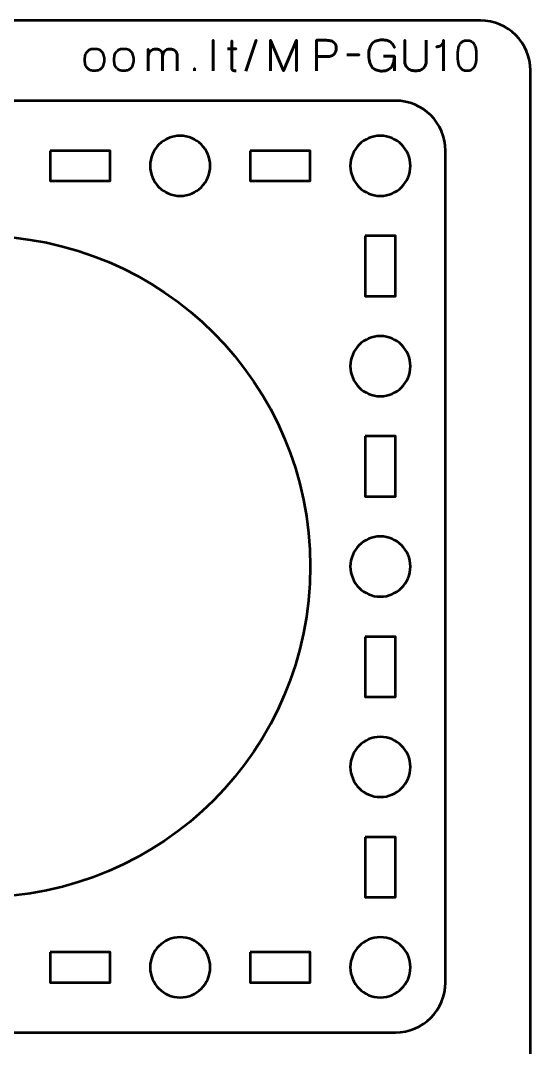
# Model space of a CAD drawing. Header units: centimetres. Extents: x -21 to 0, y -29.7 to 0.
# Drawn here: x -5.1 to 0, y -10.25 to 0 of the extents above; entities that cross this region are included whole.
import ezdxf

# ---------------------------------------------------------------- set-up
doc = ezdxf.new("R2010")
doc.units = ezdxf.units.CM
doc.header["$MEASUREMENT"] = 0
doc.layers.add('Layer 1', color=7, linetype='Continuous')

msp = doc.modelspace()

# ---------------------------------------------------------------- linework, layer by layer
at = {"layer": 'Layer 1', "color": 250, "lineweight": 53}
msp.add_ellipse((-5.5, -5.45), major_axis=(0, 3.3), ratio=1, dxfattribs=at)
at = {"layer": 'Layer 1', "color": 22, "lineweight": 53}
msp.add_open_spline([(-21.00003, -29.19996), (-21.00003, -29.19996), (-21.00003, -0.49992), (-21.00003, -0.49992), (-21.00003, -0.49992), (-21.00003, -0.22295), (-20.77694, 0.00004), (-20.49994, 0.00004), (-20.49994, 0.00004), (-20.49994, 0.00004), (-0.50008, 0.00004), (-0.50008, 0.00004), (-0.50008, 0.00004), (-0.22294, 0.00004), (0.00002, -0.22295), (0.00002, -0.49992), (0.00002, -0.49992), (0.00002, -0.49992), (0.00002, -29.19996), (0.00002, -29.19996), (0.00002, -29.19996), (0.00002, -29.47696), (-0.22294, -29.70005), (-0.50008, -29.70005), (-0.50008, -29.70005), (-0.50008, -29.70005), (-20.49994, -29.70005), (-20.49994, -29.70005), (-20.49994, -29.70005), (-20.77694, -29.70005), (-21.00003, -29.47696), (-21.00003, -29.19996)], degree=3, knots=[0, 0, 0, 0, 0.125, 0.125, 0.125, 0.125, 0.25, 0.25, 0.25, 0.25, 0.375, 0.375, 0.375, 0.375, 0.5, 0.5, 0.5, 0.5, 0.625, 0.625, 0.625, 0.625, 0.75, 0.75, 0.75, 0.75, 0.875, 0.875, 0.875, 0.875, 1, 1, 1, 1], dxfattribs=at)
at = {"layer": 'Layer 1', "color": 30, "lineweight": 53}
for points, knots in [([(-3.16934, -0.50244), (-3.16934, -0.50244), (-3.16934, -0.19722), (-3.16934, -0.19722), (-3.16934, -0.19722), (-3.16934, -0.19722), (-3.16934, -0.50244), (-3.16934, -0.50244)], [0, 0, 0, 0, 0.5, 0.5, 0.5, 0.5, 1, 1, 1, 1]), ([(-2.94074, -0.50032), (-2.94596, -0.50075), (-2.95118, -0.50089), (-2.95626, -0.50075), (-2.95626, -0.50075), (-2.96134, -0.50061), (-2.96593, -0.49983), (-2.97009, -0.49828), (-2.97009, -0.49828), (-2.97425, -0.4968), (-2.97757, -0.49411), (-2.98011, -0.4903), (-2.98011, -0.4903), (-2.98258, -0.48649), (-2.98385, -0.48106), (-2.98392, -0.47408), (-2.98392, -0.47408), (-2.98392, -0.47076), (-2.98392, -0.46512), (-2.98392, -0.45721), (-2.98392, -0.45721), (-2.98392, -0.44924), (-2.98392, -0.43965), (-2.98392, -0.42829), (-2.98392, -0.42829), (-2.98392, -0.41693), (-2.98392, -0.40451), (-2.98392, -0.39103), (-2.98392, -0.39103), (-2.98392, -0.37756), (-2.98392, -0.36366), (-2.98392, -0.34927), (-2.98392, -0.34927), (-2.98392, -0.33487), (-2.98392, -0.32069), (-2.98392, -0.30665), (-2.98392, -0.30665), (-2.98392, -0.29261), (-2.98392, -0.27942), (-2.98392, -0.267), (-2.98392, -0.267), (-2.98392, -0.25458), (-2.98392, -0.24357), (-2.98392, -0.23405), (-2.98392, -0.23405), (-2.98392, -0.22445), (-2.98392, -0.21697), (-2.98392, -0.21147), (-2.98392, -0.21147), (-2.98392, -0.20604), (-2.98392, -0.20322), (-2.98392, -0.20315), (-2.98392, -0.20315), (-2.98392, -0.20322), (-2.98392, -0.20604), (-2.98392, -0.21147), (-2.98392, -0.21147), (-2.98392, -0.21697), (-2.98392, -0.22445), (-2.98392, -0.23405), (-2.98392, -0.23405), (-2.98392, -0.24357), (-2.98392, -0.25458), (-2.98392, -0.267), (-2.98392, -0.267), (-2.98392, -0.27942), (-2.98392, -0.29261), (-2.98392, -0.30665), (-2.98392, -0.30665), (-2.98392, -0.32069), (-2.98392, -0.33487), (-2.98392, -0.34927), (-2.98392, -0.34927), (-2.98392, -0.36366), (-2.98392, -0.37756), (-2.98392, -0.39103), (-2.98392, -0.39103), (-2.98392, -0.40451), (-2.98392, -0.41693), (-2.98392, -0.42829), (-2.98392, -0.42829), (-2.98392, -0.43965), (-2.98392, -0.44924), (-2.98392, -0.45721), (-2.98392, -0.45721), (-2.98392, -0.46512), (-2.98392, -0.47076), (-2.98392, -0.47408), (-2.98392, -0.47408), (-2.98385, -0.48106), (-2.98258, -0.48649), (-2.98011, -0.4903), (-2.98011, -0.4903), (-2.97757, -0.49411), (-2.97425, -0.4968), (-2.97009, -0.49828), (-2.97009, -0.49828), (-2.96593, -0.49983), (-2.96134, -0.50061), (-2.95626, -0.50075), (-2.95626, -0.50075), (-2.95118, -0.50089), (-2.94596, -0.50075), (-2.94074, -0.50032)], [0, 0, 0, 0, 0.03846154, 0.03846154, 0.03846154, 0.03846154, 0.07692308, 0.07692308, 0.07692308, 0.07692308, 0.11538462, 0.11538462, 0.11538462, 0.11538462, 0.15384615, 0.15384615, 0.15384615, 0.15384615, 0.19230769, 0.19230769, 0.19230769, 0.19230769, 0.23076923, 0.23076923, 0.23076923, 0.23076923, 0.26923077, 0.26923077, 0.26923077, 0.26923077, 0.30769231, 0.30769231, 0.30769231, 0.30769231, 0.34615385, 0.34615385, 0.34615385, 0.34615385, 0.38461538, 0.38461538, 0.38461538, 0.38461538, 0.42307692, 0.42307692, 0.42307692, 0.42307692, 0.46153846, 0.46153846, 0.46153846, 0.46153846, 0.5, 0.5, 0.5, 0.5, 0.53846154, 0.53846154, 0.53846154, 0.53846154, 0.57692308, 0.57692308, 0.57692308, 0.57692308, 0.61538462, 0.61538462, 0.61538462, 0.61538462, 0.65384615, 0.65384615, 0.65384615, 0.65384615, 0.69230769, 0.69230769, 0.69230769, 0.69230769, 0.73076923, 0.73076923, 0.73076923, 0.73076923, 0.76923077, 0.76923077, 0.76923077, 0.76923077, 0.80769231, 0.80769231, 0.80769231, 0.80769231, 0.84615385, 0.84615385, 0.84615385, 0.84615385, 0.88461538, 0.88461538, 0.88461538, 0.88461538, 0.92307692, 0.92307692, 0.92307692, 0.92307692, 0.96153846, 0.96153846, 0.96153846, 0.96153846, 1, 1, 1, 1]), ([(-2.84464, -0.50667), (-2.84464, -0.50667), (-2.74092, -0.19426), (-2.74092, -0.19426), (-2.74092, -0.19426), (-2.74092, -0.19426), (-2.84464, -0.50667), (-2.84464, -0.50667)], [0, 0, 0, 0, 0.5, 0.5, 0.5, 0.5, 1, 1, 1, 1]), ([(-2.59911, -0.50244), (-2.59911, -0.50244), (-2.59911, -0.19722), (-2.59911, -0.19722), (-2.59911, -0.19722), (-2.59911, -0.19722), (-2.46788, -0.50244), (-2.46788, -0.50244), (-2.46788, -0.50244), (-2.46788, -0.50244), (-2.33622, -0.19722), (-2.33622, -0.19722), (-2.33622, -0.19722), (-2.33622, -0.19722), (-2.33622, -0.50244), (-2.33622, -0.50244), (-2.33622, -0.50244), (-2.33622, -0.50244), (-2.33622, -0.19722), (-2.33622, -0.19722), (-2.33622, -0.19722), (-2.33622, -0.19722), (-2.46788, -0.50244), (-2.46788, -0.50244), (-2.46788, -0.50244), (-2.46788, -0.50244), (-2.59911, -0.19722), (-2.59911, -0.19722), (-2.59911, -0.19722), (-2.59911, -0.19722), (-2.59911, -0.50244), (-2.59911, -0.50244)], [0, 0, 0, 0, 0.125, 0.125, 0.125, 0.125, 0.25, 0.25, 0.25, 0.25, 0.375, 0.375, 0.375, 0.375, 0.5, 0.5, 0.5, 0.5, 0.625, 0.625, 0.625, 0.625, 0.75, 0.75, 0.75, 0.75, 0.875, 0.875, 0.875, 0.875, 1, 1, 1, 1]), ([(-2.13641, -0.50244), (-2.13641, -0.50244), (-2.13641, -0.19722), (-2.13641, -0.19722), (-2.13641, -0.19722), (-2.13641, -0.19722), (-2.03904, -0.19722), (-2.03904, -0.19722), (-2.03904, -0.19722), (-2.01957, -0.19729), (-2.00356, -0.19948), (-1.99093, -0.20371), (-1.99093, -0.20371), (-1.97837, -0.20787), (-1.96849, -0.21366), (-1.96136, -0.221), (-1.96136, -0.221), (-1.95424, -0.22826), (-1.94916, -0.23659), (-1.94605, -0.24597), (-1.94605, -0.24597), (-1.94302, -0.25536), (-1.94126, -0.26516), (-1.94083, -0.27554), (-1.94083, -0.27554), (-1.94034, -0.28591), (-1.94154, -0.29607), (-1.94436, -0.30594), (-1.94436, -0.30594), (-1.94725, -0.31582), (-1.95212, -0.32478), (-1.95911, -0.33283), (-1.95911, -0.33283), (-1.96602, -0.34087), (-1.9754, -0.34729), (-1.98719, -0.35202), (-1.98719, -0.35202), (-1.99897, -0.35681), (-2.01357, -0.35921), (-2.031, -0.35935), (-2.031, -0.35935), (-2.031, -0.35935), (-2.13641, -0.35935), (-2.13641, -0.35935), (-2.13641, -0.35935), (-2.13641, -0.35935), (-2.031, -0.35935), (-2.031, -0.35935), (-2.031, -0.35935), (-2.01393, -0.35921), (-1.99946, -0.35681), (-1.98775, -0.35202), (-1.98775, -0.35202), (-1.97597, -0.34729), (-1.96658, -0.34087), (-1.95953, -0.33283), (-1.95953, -0.33283), (-1.95254, -0.32478), (-1.94753, -0.31582), (-1.94457, -0.30594), (-1.94457, -0.30594), (-1.94161, -0.29607), (-1.94034, -0.28591), (-1.94083, -0.27554), (-1.94083, -0.27554), (-1.94126, -0.26516), (-1.94302, -0.25536), (-1.94619, -0.24597), (-1.94619, -0.24597), (-1.9493, -0.23659), (-1.95452, -0.22826), (-1.96165, -0.221), (-1.96165, -0.221), (-1.96884, -0.21366), (-1.97872, -0.20787), (-1.99128, -0.20371), (-1.99128, -0.20371), (-2.00391, -0.19948), (-2.01978, -0.19729), (-2.03904, -0.19722), (-2.03904, -0.19722), (-2.03904, -0.19722), (-2.13641, -0.19722), (-2.13641, -0.19722), (-2.13641, -0.19722), (-2.13641, -0.19722), (-2.13641, -0.50244), (-2.13641, -0.50244)], [0, 0, 0, 0, 0.04545455, 0.04545455, 0.04545455, 0.04545455, 0.09090909, 0.09090909, 0.09090909, 0.09090909, 0.13636364, 0.13636364, 0.13636364, 0.13636364, 0.18181818, 0.18181818, 0.18181818, 0.18181818, 0.22727273, 0.22727273, 0.22727273, 0.22727273, 0.27272727, 0.27272727, 0.27272727, 0.27272727, 0.31818182, 0.31818182, 0.31818182, 0.31818182, 0.36363636, 0.36363636, 0.36363636, 0.36363636, 0.40909091, 0.40909091, 0.40909091, 0.40909091, 0.45454545, 0.45454545, 0.45454545, 0.45454545, 0.5, 0.5, 0.5, 0.5, 0.54545455, 0.54545455, 0.54545455, 0.54545455, 0.59090909, 0.59090909, 0.59090909, 0.59090909, 0.63636364, 0.63636364, 0.63636364, 0.63636364, 0.68181818, 0.68181818, 0.68181818, 0.68181818, 0.72727273, 0.72727273, 0.72727273, 0.72727273, 0.77272727, 0.77272727, 0.77272727, 0.77272727, 0.81818182, 0.81818182, 0.81818182, 0.81818182, 0.86363636, 0.86363636, 0.86363636, 0.86363636, 0.90909091, 0.90909091, 0.90909091, 0.90909091, 0.95454545, 0.95454545, 0.95454545, 0.95454545, 1, 1, 1, 1]), ([(-1.46882, -0.35427), (-1.46882, -0.35427), (-1.36003, -0.35427), (-1.36003, -0.35427), (-1.36003, -0.35427), (-1.36017, -0.38892), (-1.36511, -0.41735), (-1.37499, -0.4395), (-1.37499, -0.4395), (-1.38486, -0.46173), (-1.39883, -0.4781), (-1.41704, -0.48875), (-1.41704, -0.48875), (-1.43524, -0.49934), (-1.45683, -0.50463), (-1.48195, -0.50456), (-1.48195, -0.50456), (-1.50079, -0.50463), (-1.51828, -0.50202), (-1.53444, -0.49658), (-1.53444, -0.49658), (-1.5506, -0.49122), (-1.56478, -0.48247), (-1.57692, -0.47041), (-1.57692, -0.47041), (-1.58905, -0.45834), (-1.59858, -0.4424), (-1.60535, -0.42257), (-1.60535, -0.42257), (-1.61212, -0.40275), (-1.61558, -0.3784), (-1.61572, -0.34962), (-1.61572, -0.34962), (-1.61565, -0.32069), (-1.61262, -0.29628), (-1.60662, -0.27624), (-1.60662, -0.27624), (-1.60055, -0.25627), (-1.5918, -0.24019), (-1.58023, -0.22798), (-1.58023, -0.22798), (-1.56873, -0.21585), (-1.55469, -0.20703), (-1.53818, -0.20152), (-1.53818, -0.20152), (-1.52167, -0.19602), (-1.50297, -0.19334), (-1.48195, -0.19341), (-1.48195, -0.19341), (-1.46198, -0.19334), (-1.44406, -0.19581), (-1.42811, -0.20082), (-1.42811, -0.20082), (-1.41217, -0.20583), (-1.39848, -0.21387), (-1.38705, -0.22495), (-1.38705, -0.22495), (-1.37555, -0.23602), (-1.36659, -0.25063), (-1.36003, -0.26876), (-1.36003, -0.26876), (-1.36659, -0.25063), (-1.37555, -0.23602), (-1.38705, -0.22495), (-1.38705, -0.22495), (-1.39848, -0.21387), (-1.41217, -0.20583), (-1.42811, -0.20082), (-1.42811, -0.20082), (-1.44406, -0.19581), (-1.46198, -0.19334), (-1.48195, -0.19341), (-1.48195, -0.19341), (-1.50297, -0.19334), (-1.52167, -0.19602), (-1.53818, -0.20152), (-1.53818, -0.20152), (-1.55469, -0.20703), (-1.56873, -0.21585), (-1.58023, -0.22798), (-1.58023, -0.22798), (-1.5918, -0.24019), (-1.60055, -0.25627), (-1.60662, -0.27624), (-1.60662, -0.27624), (-1.61262, -0.29628), (-1.61565, -0.32069), (-1.61572, -0.34962), (-1.61572, -0.34962), (-1.61558, -0.3784), (-1.61212, -0.40275), (-1.60535, -0.42257), (-1.60535, -0.42257), (-1.59858, -0.4424), (-1.58905, -0.45834), (-1.57692, -0.47041), (-1.57692, -0.47041), (-1.56478, -0.48247), (-1.5506, -0.49122), (-1.53444, -0.49658), (-1.53444, -0.49658), (-1.51828, -0.50202), (-1.50079, -0.50463), (-1.48195, -0.50456), (-1.48195, -0.50456), (-1.45683, -0.50463), (-1.43524, -0.49934), (-1.41704, -0.48875), (-1.41704, -0.48875), (-1.39883, -0.4781), (-1.38486, -0.46173), (-1.37499, -0.4395), (-1.37499, -0.4395), (-1.36511, -0.41735), (-1.36017, -0.38892), (-1.36003, -0.35427), (-1.36003, -0.35427), (-1.36003, -0.35427), (-1.46882, -0.35427), (-1.46882, -0.35427)], [0, 0, 0, 0, 0.03333333, 0.03333333, 0.03333333, 0.03333333, 0.06666667, 0.06666667, 0.06666667, 0.06666667, 0.1, 0.1, 0.1, 0.1, 0.13333333, 0.13333333, 0.13333333, 0.13333333, 0.16666667, 0.16666667, 0.16666667, 0.16666667, 0.2, 0.2, 0.2, 0.2, 0.23333333, 0.23333333, 0.23333333, 0.23333333, 0.26666667, 0.26666667, 0.26666667, 0.26666667, 0.3, 0.3, 0.3, 0.3, 0.33333333, 0.33333333, 0.33333333, 0.33333333, 0.36666667, 0.36666667, 0.36666667, 0.36666667, 0.4, 0.4, 0.4, 0.4, 0.43333333, 0.43333333, 0.43333333, 0.43333333, 0.46666667, 0.46666667, 0.46666667, 0.46666667, 0.5, 0.5, 0.5, 0.5, 0.53333333, 0.53333333, 0.53333333, 0.53333333, 0.56666667, 0.56666667, 0.56666667, 0.56666667, 0.6, 0.6, 0.6, 0.6, 0.63333333, 0.63333333, 0.63333333, 0.63333333, 0.66666667, 0.66666667, 0.66666667, 0.66666667, 0.7, 0.7, 0.7, 0.7, 0.73333333, 0.73333333, 0.73333333, 0.73333333, 0.76666667, 0.76666667, 0.76666667, 0.76666667, 0.8, 0.8, 0.8, 0.8, 0.83333333, 0.83333333, 0.83333333, 0.83333333, 0.86666667, 0.86666667, 0.86666667, 0.86666667, 0.9, 0.9, 0.9, 0.9, 0.93333333, 0.93333333, 0.93333333, 0.93333333, 0.96666667, 0.96666667, 0.96666667, 0.96666667, 1, 1, 1, 1]), ([(-1.04168, -0.1968), (-1.04168, -0.19687), (-1.04168, -0.19919), (-1.04168, -0.20371), (-1.04168, -0.20371), (-1.04168, -0.20816), (-1.04168, -0.21436), (-1.04168, -0.22227), (-1.04168, -0.22227), (-1.04168, -0.23017), (-1.04168, -0.2392), (-1.04168, -0.24943), (-1.04168, -0.24943), (-1.04168, -0.25966), (-1.04168, -0.27053), (-1.04168, -0.2821), (-1.04168, -0.2821), (-1.04168, -0.29367), (-1.04168, -0.30531), (-1.04168, -0.31716), (-1.04168, -0.31716), (-1.04168, -0.32895), (-1.04168, -0.34038), (-1.04168, -0.35145), (-1.04168, -0.35145), (-1.04168, -0.36253), (-1.04168, -0.37269), (-1.04168, -0.38193), (-1.04168, -0.38193), (-1.04168, -0.39125), (-1.04168, -0.39908), (-1.04168, -0.4055), (-1.04168, -0.4055), (-1.04168, -0.41834), (-1.04366, -0.43047), (-1.04775, -0.44204), (-1.04775, -0.44204), (-1.05184, -0.45362), (-1.05812, -0.46392), (-1.06666, -0.47295), (-1.06666, -0.47295), (-1.0752, -0.48198), (-1.08613, -0.48911), (-1.09954, -0.49426), (-1.09954, -0.49426), (-1.11294, -0.49941), (-1.12889, -0.50202), (-1.14751, -0.50202), (-1.14751, -0.50202), (-1.16614, -0.50159), (-1.1823, -0.49891), (-1.19592, -0.49397), (-1.19592, -0.49397), (-1.2096, -0.48896), (-1.22089, -0.48212), (-1.22985, -0.47344), (-1.22985, -0.47344), (-1.23881, -0.46476), (-1.24544, -0.4546), (-1.24982, -0.4431), (-1.24982, -0.4431), (-1.25412, -0.43153), (-1.25631, -0.41904), (-1.25631, -0.4055), (-1.25631, -0.4055), (-1.25631, -0.4055), (-1.25631, -0.1968), (-1.25631, -0.1968), (-1.25631, -0.1968), (-1.25631, -0.1968), (-1.25631, -0.4055), (-1.25631, -0.4055), (-1.25631, -0.4055), (-1.25631, -0.41904), (-1.25412, -0.43153), (-1.24982, -0.4431), (-1.24982, -0.4431), (-1.24544, -0.4546), (-1.23881, -0.46476), (-1.22985, -0.47344), (-1.22985, -0.47344), (-1.22089, -0.48212), (-1.2096, -0.48896), (-1.19592, -0.49397), (-1.19592, -0.49397), (-1.1823, -0.49891), (-1.16614, -0.50159), (-1.14751, -0.50202), (-1.14751, -0.50202), (-1.12889, -0.50202), (-1.11294, -0.49941), (-1.09954, -0.49426), (-1.09954, -0.49426), (-1.08613, -0.48911), (-1.0752, -0.48198), (-1.06666, -0.47295), (-1.06666, -0.47295), (-1.05812, -0.46392), (-1.05184, -0.45362), (-1.04775, -0.44204), (-1.04775, -0.44204), (-1.04366, -0.43047), (-1.04168, -0.41834), (-1.04168, -0.4055), (-1.04168, -0.4055), (-1.04168, -0.39908), (-1.04168, -0.39125), (-1.04168, -0.38193), (-1.04168, -0.38193), (-1.04168, -0.37269), (-1.04168, -0.36253), (-1.04168, -0.35145), (-1.04168, -0.35145), (-1.04168, -0.34038), (-1.04168, -0.32895), (-1.04168, -0.31716), (-1.04168, -0.31716), (-1.04168, -0.30531), (-1.04168, -0.29367), (-1.04168, -0.2821), (-1.04168, -0.2821), (-1.04168, -0.27053), (-1.04168, -0.25966), (-1.04168, -0.24943), (-1.04168, -0.24943), (-1.04168, -0.2392), (-1.04168, -0.23017), (-1.04168, -0.22227), (-1.04168, -0.22227), (-1.04168, -0.21436), (-1.04168, -0.20816), (-1.04168, -0.20371), (-1.04168, -0.20371), (-1.04168, -0.19919), (-1.04168, -0.19687), (-1.04168, -0.1968)], [0, 0, 0, 0, 0.02941176, 0.02941176, 0.02941176, 0.02941176, 0.05882353, 0.05882353, 0.05882353, 0.05882353, 0.08823529, 0.08823529, 0.08823529, 0.08823529, 0.11764706, 0.11764706, 0.11764706, 0.11764706, 0.14705882, 0.14705882, 0.14705882, 0.14705882, 0.17647059, 0.17647059, 0.17647059, 0.17647059, 0.20588235, 0.20588235, 0.20588235, 0.20588235, 0.23529412, 0.23529412, 0.23529412, 0.23529412, 0.26470588, 0.26470588, 0.26470588, 0.26470588, 0.29411765, 0.29411765, 0.29411765, 0.29411765, 0.32352941, 0.32352941, 0.32352941, 0.32352941, 0.35294118, 0.35294118, 0.35294118, 0.35294118, 0.38235294, 0.38235294, 0.38235294, 0.38235294, 0.41176471, 0.41176471, 0.41176471, 0.41176471, 0.44117647, 0.44117647, 0.44117647, 0.44117647, 0.47058824, 0.47058824, 0.47058824, 0.47058824, 0.5, 0.5, 0.5, 0.5, 0.52941176, 0.52941176, 0.52941176, 0.52941176, 0.55882353, 0.55882353, 0.55882353, 0.55882353, 0.58823529, 0.58823529, 0.58823529, 0.58823529, 0.61764706, 0.61764706, 0.61764706, 0.61764706, 0.64705882, 0.64705882, 0.64705882, 0.64705882, 0.67647059, 0.67647059, 0.67647059, 0.67647059, 0.70588235, 0.70588235, 0.70588235, 0.70588235, 0.73529412, 0.73529412, 0.73529412, 0.73529412, 0.76470588, 0.76470588, 0.76470588, 0.76470588, 0.79411765, 0.79411765, 0.79411765, 0.79411765, 0.82352941, 0.82352941, 0.82352941, 0.82352941, 0.85294118, 0.85294118, 0.85294118, 0.85294118, 0.88235294, 0.88235294, 0.88235294, 0.88235294, 0.91176471, 0.91176471, 0.91176471, 0.91176471, 0.94117647, 0.94117647, 0.94117647, 0.94117647, 0.97058824, 0.97058824, 0.97058824, 0.97058824, 1, 1, 1, 1]), ([(-0.86811, -0.50244), (-0.86811, -0.50244), (-0.86811, -0.19722), (-0.86811, -0.19722), (-0.86811, -0.19722), (-0.86818, -0.20759), (-0.87002, -0.21648), (-0.87355, -0.22389), (-0.87355, -0.22389), (-0.877, -0.23137), (-0.88159, -0.23751), (-0.88723, -0.24244), (-0.88723, -0.24244), (-0.89288, -0.24738), (-0.89895, -0.25133), (-0.90544, -0.2543), (-0.90544, -0.2543), (-0.91193, -0.25719), (-0.91821, -0.25938), (-0.92428, -0.26072), (-0.92428, -0.26072), (-0.93041, -0.26213), (-0.93564, -0.26298), (-0.94008, -0.26326), (-0.94008, -0.26326), (-0.93564, -0.26298), (-0.93041, -0.26213), (-0.92428, -0.26072), (-0.92428, -0.26072), (-0.91821, -0.25938), (-0.91193, -0.25719), (-0.90544, -0.2543), (-0.90544, -0.2543), (-0.89895, -0.25133), (-0.89288, -0.24738), (-0.88723, -0.24244), (-0.88723, -0.24244), (-0.88159, -0.23751), (-0.877, -0.23137), (-0.87355, -0.22389), (-0.87355, -0.22389), (-0.87002, -0.21648), (-0.86818, -0.20759), (-0.86811, -0.19722), (-0.86811, -0.19722), (-0.86811, -0.19722), (-0.86811, -0.50244), (-0.86811, -0.50244)], [0, 0, 0, 0, 0.08333333, 0.08333333, 0.08333333, 0.08333333, 0.16666667, 0.16666667, 0.16666667, 0.16666667, 0.25, 0.25, 0.25, 0.25, 0.33333333, 0.33333333, 0.33333333, 0.33333333, 0.41666667, 0.41666667, 0.41666667, 0.41666667, 0.5, 0.5, 0.5, 0.5, 0.58333333, 0.58333333, 0.58333333, 0.58333333, 0.66666667, 0.66666667, 0.66666667, 0.66666667, 0.75, 0.75, 0.75, 0.75, 0.83333333, 0.83333333, 0.83333333, 0.83333333, 0.91666667, 0.91666667, 0.91666667, 0.91666667, 1, 1, 1, 1]), ([(-0.63359, -0.50244), (-0.61878, -0.50237), (-0.60601, -0.49976), (-0.59535, -0.49468), (-0.59535, -0.49468), (-0.58477, -0.4896), (-0.57595, -0.48233), (-0.5689, -0.47309), (-0.5689, -0.47309), (-0.56191, -0.46378), (-0.55641, -0.45277), (-0.55232, -0.44007), (-0.55232, -0.44007), (-0.54829, -0.42737), (-0.5454, -0.41347), (-0.54378, -0.39823), (-0.54378, -0.39823), (-0.54208, -0.38299), (-0.54124, -0.36697), (-0.54131, -0.35004), (-0.54131, -0.35004), (-0.54124, -0.33318), (-0.54208, -0.31716), (-0.54378, -0.30199), (-0.54378, -0.30199), (-0.5454, -0.28682), (-0.54829, -0.27285), (-0.55232, -0.26015), (-0.55232, -0.26015), (-0.55641, -0.24752), (-0.56191, -0.23652), (-0.5689, -0.22713), (-0.5689, -0.22713), (-0.57595, -0.21782), (-0.58477, -0.21055), (-0.59535, -0.20547), (-0.59535, -0.20547), (-0.60601, -0.20032), (-0.61878, -0.19771), (-0.63359, -0.19764), (-0.63359, -0.19764), (-0.64841, -0.19771), (-0.66118, -0.20032), (-0.67184, -0.20547), (-0.67184, -0.20547), (-0.68242, -0.21055), (-0.69124, -0.21782), (-0.69829, -0.22713), (-0.69829, -0.22713), (-0.70528, -0.23652), (-0.71078, -0.24752), (-0.71487, -0.26015), (-0.71487, -0.26015), (-0.7189, -0.27285), (-0.72179, -0.28682), (-0.72341, -0.30199), (-0.72341, -0.30199), (-0.7251, -0.31716), (-0.72595, -0.33318), (-0.72588, -0.35004), (-0.72588, -0.35004), (-0.72595, -0.36697), (-0.7251, -0.38299), (-0.72341, -0.39823), (-0.72341, -0.39823), (-0.72179, -0.41347), (-0.7189, -0.42737), (-0.71487, -0.44007), (-0.71487, -0.44007), (-0.71078, -0.45277), (-0.70528, -0.46378), (-0.69829, -0.47309), (-0.69829, -0.47309), (-0.69124, -0.48233), (-0.68242, -0.4896), (-0.67184, -0.49468), (-0.67184, -0.49468), (-0.66118, -0.49976), (-0.64841, -0.50237), (-0.63359, -0.50244)], [0, 0, 0, 0, 0.05, 0.05, 0.05, 0.05, 0.1, 0.1, 0.1, 0.1, 0.15, 0.15, 0.15, 0.15, 0.2, 0.2, 0.2, 0.2, 0.25, 0.25, 0.25, 0.25, 0.3, 0.3, 0.3, 0.3, 0.35, 0.35, 0.35, 0.35, 0.4, 0.4, 0.4, 0.4, 0.45, 0.45, 0.45, 0.45, 0.5, 0.5, 0.5, 0.5, 0.55, 0.55, 0.55, 0.55, 0.6, 0.6, 0.6, 0.6, 0.65, 0.65, 0.65, 0.65, 0.7, 0.7, 0.7, 0.7, 0.75, 0.75, 0.75, 0.75, 0.8, 0.8, 0.8, 0.8, 0.85, 0.85, 0.85, 0.85, 0.9, 0.9, 0.9, 0.9, 0.95, 0.95, 0.95, 0.95, 1, 1, 1, 1]), ([(-0.63359, -0.50244), (-0.61878, -0.50237), (-0.60601, -0.49976), (-0.59535, -0.49468), (-0.59535, -0.49468), (-0.58477, -0.4896), (-0.57595, -0.48233), (-0.5689, -0.47309), (-0.5689, -0.47309), (-0.56191, -0.46378), (-0.55641, -0.45277), (-0.55232, -0.44007), (-0.55232, -0.44007), (-0.54829, -0.42737), (-0.5454, -0.41347), (-0.54378, -0.39823), (-0.54378, -0.39823), (-0.54208, -0.38299), (-0.54124, -0.36697), (-0.54131, -0.35004), (-0.54131, -0.35004), (-0.54124, -0.33318), (-0.54208, -0.31716), (-0.54378, -0.30199), (-0.54378, -0.30199), (-0.5454, -0.28682), (-0.54829, -0.27285), (-0.55232, -0.26015), (-0.55232, -0.26015), (-0.55641, -0.24752), (-0.56191, -0.23652), (-0.5689, -0.22713), (-0.5689, -0.22713), (-0.57595, -0.21782), (-0.58477, -0.21055), (-0.59535, -0.20547), (-0.59535, -0.20547), (-0.60601, -0.20032), (-0.61878, -0.19771), (-0.63359, -0.19764), (-0.63359, -0.19764), (-0.64841, -0.19771), (-0.66118, -0.20032), (-0.67184, -0.20547), (-0.67184, -0.20547), (-0.68242, -0.21055), (-0.69124, -0.21782), (-0.69829, -0.22713), (-0.69829, -0.22713), (-0.70528, -0.23652), (-0.71078, -0.24752), (-0.71487, -0.26015), (-0.71487, -0.26015), (-0.7189, -0.27285), (-0.72179, -0.28682), (-0.72341, -0.30199), (-0.72341, -0.30199), (-0.7251, -0.31716), (-0.72595, -0.33318), (-0.72588, -0.35004), (-0.72588, -0.35004), (-0.72595, -0.36697), (-0.7251, -0.38299), (-0.72341, -0.39823), (-0.72341, -0.39823), (-0.72179, -0.41347), (-0.7189, -0.42737), (-0.71487, -0.44007), (-0.71487, -0.44007), (-0.71078, -0.45277), (-0.70528, -0.46378), (-0.69829, -0.47309), (-0.69829, -0.47309), (-0.69124, -0.48233), (-0.68242, -0.4896), (-0.67184, -0.49468), (-0.67184, -0.49468), (-0.66118, -0.49976), (-0.64841, -0.50237), (-0.63359, -0.50244)], [0, 0, 0, 0, 0.05, 0.05, 0.05, 0.05, 0.1, 0.1, 0.1, 0.1, 0.15, 0.15, 0.15, 0.15, 0.2, 0.2, 0.2, 0.2, 0.25, 0.25, 0.25, 0.25, 0.3, 0.3, 0.3, 0.3, 0.35, 0.35, 0.35, 0.35, 0.4, 0.4, 0.4, 0.4, 0.45, 0.45, 0.45, 0.45, 0.5, 0.5, 0.5, 0.5, 0.55, 0.55, 0.55, 0.55, 0.6, 0.6, 0.6, 0.6, 0.65, 0.65, 0.65, 0.65, 0.7, 0.7, 0.7, 0.7, 0.75, 0.75, 0.75, 0.75, 0.8, 0.8, 0.8, 0.8, 0.85, 0.85, 0.85, 0.85, 0.9, 0.9, 0.9, 0.9, 0.95, 0.95, 0.95, 0.95, 1, 1, 1, 1]), ([(-4.35635, -0.50244), (-4.34302, -0.50251), (-4.3306, -0.50082), (-4.31903, -0.49722), (-4.31903, -0.49722), (-4.30746, -0.49362), (-4.29723, -0.48762), (-4.28848, -0.47923), (-4.28848, -0.47923), (-4.27966, -0.47083), (-4.27282, -0.45947), (-4.26781, -0.44508), (-4.26781, -0.44508), (-4.26287, -0.43076), (-4.26033, -0.41291), (-4.26026, -0.39153), (-4.26026, -0.39153), (-4.26033, -0.37022), (-4.26287, -0.35244), (-4.26781, -0.33819), (-4.26781, -0.33819), (-4.27282, -0.32394), (-4.27966, -0.31258), (-4.28848, -0.30418), (-4.28848, -0.30418), (-4.29723, -0.29585), (-4.30746, -0.28986), (-4.31903, -0.28626), (-4.31903, -0.28626), (-4.3306, -0.28266), (-4.34302, -0.28097), (-4.35635, -0.28104), (-4.35635, -0.28104), (-4.36955, -0.28097), (-4.38197, -0.28266), (-4.39354, -0.28626), (-4.39354, -0.28626), (-4.40511, -0.28986), (-4.41527, -0.29585), (-4.42409, -0.30418), (-4.42409, -0.30418), (-4.43291, -0.31258), (-4.43982, -0.32394), (-4.44483, -0.33819), (-4.44483, -0.33819), (-4.44984, -0.35244), (-4.45238, -0.37022), (-4.45245, -0.39153), (-4.45245, -0.39153), (-4.45238, -0.41291), (-4.44984, -0.43076), (-4.44483, -0.44508), (-4.44483, -0.44508), (-4.43982, -0.45947), (-4.43291, -0.47083), (-4.42409, -0.47923), (-4.42409, -0.47923), (-4.41527, -0.48762), (-4.40511, -0.49362), (-4.39354, -0.49722), (-4.39354, -0.49722), (-4.38197, -0.50082), (-4.36955, -0.50251), (-4.35635, -0.50244)], [0, 0, 0, 0, 0.0625, 0.0625, 0.0625, 0.0625, 0.125, 0.125, 0.125, 0.125, 0.1875, 0.1875, 0.1875, 0.1875, 0.25, 0.25, 0.25, 0.25, 0.3125, 0.3125, 0.3125, 0.3125, 0.375, 0.375, 0.375, 0.375, 0.4375, 0.4375, 0.4375, 0.4375, 0.5, 0.5, 0.5, 0.5, 0.5625, 0.5625, 0.5625, 0.5625, 0.625, 0.625, 0.625, 0.625, 0.6875, 0.6875, 0.6875, 0.6875, 0.75, 0.75, 0.75, 0.75, 0.8125, 0.8125, 0.8125, 0.8125, 0.875, 0.875, 0.875, 0.875, 0.9375, 0.9375, 0.9375, 0.9375, 1, 1, 1, 1]), ([(-4.35635, -0.50244), (-4.34302, -0.50251), (-4.3306, -0.50082), (-4.31903, -0.49722), (-4.31903, -0.49722), (-4.30746, -0.49362), (-4.29723, -0.48762), (-4.28848, -0.47923), (-4.28848, -0.47923), (-4.27966, -0.47083), (-4.27282, -0.45947), (-4.26781, -0.44508), (-4.26781, -0.44508), (-4.26287, -0.43076), (-4.26033, -0.41291), (-4.26026, -0.39153), (-4.26026, -0.39153), (-4.26033, -0.37022), (-4.26287, -0.35244), (-4.26781, -0.33819), (-4.26781, -0.33819), (-4.27282, -0.32394), (-4.27966, -0.31258), (-4.28848, -0.30418), (-4.28848, -0.30418), (-4.29723, -0.29585), (-4.30746, -0.28986), (-4.31903, -0.28626), (-4.31903, -0.28626), (-4.3306, -0.28266), (-4.34302, -0.28097), (-4.35635, -0.28104), (-4.35635, -0.28104), (-4.36955, -0.28097), (-4.38197, -0.28266), (-4.39354, -0.28626), (-4.39354, -0.28626), (-4.40511, -0.28986), (-4.41527, -0.29585), (-4.42409, -0.30418), (-4.42409, -0.30418), (-4.43291, -0.31258), (-4.43982, -0.32394), (-4.44483, -0.33819), (-4.44483, -0.33819), (-4.44984, -0.35244), (-4.45238, -0.37022), (-4.45245, -0.39153), (-4.45245, -0.39153), (-4.45238, -0.41291), (-4.44984, -0.43076), (-4.44483, -0.44508), (-4.44483, -0.44508), (-4.43982, -0.45947), (-4.43291, -0.47083), (-4.42409, -0.47923), (-4.42409, -0.47923), (-4.41527, -0.48762), (-4.40511, -0.49362), (-4.39354, -0.49722), (-4.39354, -0.49722), (-4.38197, -0.50082), (-4.36955, -0.50251), (-4.35635, -0.50244)], [0, 0, 0, 0, 0.0625, 0.0625, 0.0625, 0.0625, 0.125, 0.125, 0.125, 0.125, 0.1875, 0.1875, 0.1875, 0.1875, 0.25, 0.25, 0.25, 0.25, 0.3125, 0.3125, 0.3125, 0.3125, 0.375, 0.375, 0.375, 0.375, 0.4375, 0.4375, 0.4375, 0.4375, 0.5, 0.5, 0.5, 0.5, 0.5625, 0.5625, 0.5625, 0.5625, 0.625, 0.625, 0.625, 0.625, 0.6875, 0.6875, 0.6875, 0.6875, 0.75, 0.75, 0.75, 0.75, 0.8125, 0.8125, 0.8125, 0.8125, 0.875, 0.875, 0.875, 0.875, 0.9375, 0.9375, 0.9375, 0.9375, 1, 1, 1, 1]), ([(-4.06341, -0.50244), (-4.05008, -0.50251), (-4.03766, -0.50082), (-4.02609, -0.49722), (-4.02609, -0.49722), (-4.01452, -0.49362), (-4.00429, -0.48762), (-3.99554, -0.47923), (-3.99554, -0.47923), (-3.98672, -0.47083), (-3.97988, -0.45947), (-3.97487, -0.44508), (-3.97487, -0.44508), (-3.96993, -0.43076), (-3.96739, -0.41291), (-3.96732, -0.39153), (-3.96732, -0.39153), (-3.96739, -0.37022), (-3.96993, -0.35244), (-3.97487, -0.33819), (-3.97487, -0.33819), (-3.97988, -0.32394), (-3.98672, -0.31258), (-3.99554, -0.30418), (-3.99554, -0.30418), (-4.00429, -0.29585), (-4.01452, -0.28986), (-4.02609, -0.28626), (-4.02609, -0.28626), (-4.03766, -0.28266), (-4.05008, -0.28097), (-4.06341, -0.28104), (-4.06341, -0.28104), (-4.07661, -0.28097), (-4.08903, -0.28266), (-4.1006, -0.28626), (-4.1006, -0.28626), (-4.11217, -0.28986), (-4.12233, -0.29585), (-4.13115, -0.30418), (-4.13115, -0.30418), (-4.13997, -0.31258), (-4.14688, -0.32394), (-4.15189, -0.33819), (-4.15189, -0.33819), (-4.1569, -0.35244), (-4.15944, -0.37022), (-4.15951, -0.39153), (-4.15951, -0.39153), (-4.15944, -0.41291), (-4.1569, -0.43076), (-4.15189, -0.44508), (-4.15189, -0.44508), (-4.14688, -0.45947), (-4.13997, -0.47083), (-4.13115, -0.47923), (-4.13115, -0.47923), (-4.12233, -0.48762), (-4.11217, -0.49362), (-4.1006, -0.49722), (-4.1006, -0.49722), (-4.08903, -0.50082), (-4.07661, -0.50251), (-4.06341, -0.50244)], [0, 0, 0, 0, 0.0625, 0.0625, 0.0625, 0.0625, 0.125, 0.125, 0.125, 0.125, 0.1875, 0.1875, 0.1875, 0.1875, 0.25, 0.25, 0.25, 0.25, 0.3125, 0.3125, 0.3125, 0.3125, 0.375, 0.375, 0.375, 0.375, 0.4375, 0.4375, 0.4375, 0.4375, 0.5, 0.5, 0.5, 0.5, 0.5625, 0.5625, 0.5625, 0.5625, 0.625, 0.625, 0.625, 0.625, 0.6875, 0.6875, 0.6875, 0.6875, 0.75, 0.75, 0.75, 0.75, 0.8125, 0.8125, 0.8125, 0.8125, 0.875, 0.875, 0.875, 0.875, 0.9375, 0.9375, 0.9375, 0.9375, 1, 1, 1, 1]), ([(-4.06341, -0.50244), (-4.05008, -0.50251), (-4.03766, -0.50082), (-4.02609, -0.49722), (-4.02609, -0.49722), (-4.01452, -0.49362), (-4.00429, -0.48762), (-3.99554, -0.47923), (-3.99554, -0.47923), (-3.98672, -0.47083), (-3.97988, -0.45947), (-3.97487, -0.44508), (-3.97487, -0.44508), (-3.96993, -0.43076), (-3.96739, -0.41291), (-3.96732, -0.39153), (-3.96732, -0.39153), (-3.96739, -0.37022), (-3.96993, -0.35244), (-3.97487, -0.33819), (-3.97487, -0.33819), (-3.97988, -0.32394), (-3.98672, -0.31258), (-3.99554, -0.30418), (-3.99554, -0.30418), (-4.00429, -0.29585), (-4.01452, -0.28986), (-4.02609, -0.28626), (-4.02609, -0.28626), (-4.03766, -0.28266), (-4.05008, -0.28097), (-4.06341, -0.28104), (-4.06341, -0.28104), (-4.07661, -0.28097), (-4.08903, -0.28266), (-4.1006, -0.28626), (-4.1006, -0.28626), (-4.11217, -0.28986), (-4.12233, -0.29585), (-4.13115, -0.30418), (-4.13115, -0.30418), (-4.13997, -0.31258), (-4.14688, -0.32394), (-4.15189, -0.33819), (-4.15189, -0.33819), (-4.1569, -0.35244), (-4.15944, -0.37022), (-4.15951, -0.39153), (-4.15951, -0.39153), (-4.15944, -0.41291), (-4.1569, -0.43076), (-4.15189, -0.44508), (-4.15189, -0.44508), (-4.14688, -0.45947), (-4.13997, -0.47083), (-4.13115, -0.47923), (-4.13115, -0.47923), (-4.12233, -0.48762), (-4.11217, -0.49362), (-4.1006, -0.49722), (-4.1006, -0.49722), (-4.08903, -0.50082), (-4.07661, -0.50251), (-4.06341, -0.50244)], [0, 0, 0, 0, 0.0625, 0.0625, 0.0625, 0.0625, 0.125, 0.125, 0.125, 0.125, 0.1875, 0.1875, 0.1875, 0.1875, 0.25, 0.25, 0.25, 0.25, 0.3125, 0.3125, 0.3125, 0.3125, 0.375, 0.375, 0.375, 0.375, 0.4375, 0.4375, 0.4375, 0.4375, 0.5, 0.5, 0.5, 0.5, 0.5625, 0.5625, 0.5625, 0.5625, 0.625, 0.625, 0.625, 0.625, 0.6875, 0.6875, 0.6875, 0.6875, 0.75, 0.75, 0.75, 0.75, 0.8125, 0.8125, 0.8125, 0.8125, 0.875, 0.875, 0.875, 0.875, 0.9375, 0.9375, 0.9375, 0.9375, 1, 1, 1, 1]), ([(-3.6765, -0.50244), (-3.6765, -0.50237), (-3.6765, -0.50032), (-3.6765, -0.4963), (-3.6765, -0.4963), (-3.6765, -0.49235), (-3.6765, -0.48692), (-3.6765, -0.48007), (-3.6765, -0.48007), (-3.6765, -0.47316), (-3.6765, -0.4654), (-3.6765, -0.45665), (-3.6765, -0.45665), (-3.6765, -0.44797), (-3.6765, -0.43887), (-3.6765, -0.42927), (-3.6765, -0.42927), (-3.6765, -0.41975), (-3.6765, -0.41037), (-3.6765, -0.40105), (-3.6765, -0.40105), (-3.6765, -0.39174), (-3.6765, -0.38299), (-3.6765, -0.37495), (-3.6765, -0.37495), (-3.6765, -0.36683), (-3.6765, -0.35992), (-3.6765, -0.35406), (-3.6765, -0.35406), (-3.6765, -0.34828), (-3.6765, -0.34411), (-3.6765, -0.34157), (-3.6765, -0.34157), (-3.67642, -0.33762), (-3.67706, -0.33318), (-3.67826, -0.32831), (-3.67826, -0.32831), (-3.67946, -0.32337), (-3.6815, -0.31843), (-3.6844, -0.31349), (-3.6844, -0.31349), (-3.68729, -0.30848), (-3.69131, -0.3039), (-3.69632, -0.29966), (-3.69632, -0.29966), (-3.7014, -0.29543), (-3.70775, -0.29204), (-3.71537, -0.28943), (-3.71537, -0.28943), (-3.72306, -0.28682), (-3.73223, -0.28541), (-3.74296, -0.28527), (-3.74296, -0.28527), (-3.75368, -0.28527), (-3.76328, -0.28675), (-3.77167, -0.28972), (-3.77167, -0.28972), (-3.78014, -0.29275), (-3.78741, -0.29691), (-3.79362, -0.3022), (-3.79362, -0.3022), (-3.79975, -0.3075), (-3.80491, -0.31356), (-3.80893, -0.32048), (-3.80893, -0.32048), (-3.81295, -0.32732), (-3.81591, -0.33459), (-3.81789, -0.34235), (-3.81789, -0.34235), (-3.81986, -0.35004), (-3.82085, -0.35787), (-3.82085, -0.3657), (-3.82085, -0.3657), (-3.82085, -0.35787), (-3.81986, -0.35004), (-3.81789, -0.34235), (-3.81789, -0.34235), (-3.81591, -0.33459), (-3.81295, -0.32732), (-3.80893, -0.32048), (-3.80893, -0.32048), (-3.80491, -0.31356), (-3.79975, -0.3075), (-3.79362, -0.3022), (-3.79362, -0.3022), (-3.78741, -0.29691), (-3.78014, -0.29275), (-3.77167, -0.28972), (-3.77167, -0.28972), (-3.76328, -0.28675), (-3.75368, -0.28527), (-3.74296, -0.28527), (-3.74296, -0.28527), (-3.73223, -0.28541), (-3.72306, -0.28682), (-3.71537, -0.28943), (-3.71537, -0.28943), (-3.70775, -0.29204), (-3.7014, -0.29543), (-3.69632, -0.29966), (-3.69632, -0.29966), (-3.69131, -0.3039), (-3.68729, -0.30848), (-3.6844, -0.31349), (-3.6844, -0.31349), (-3.6815, -0.31843), (-3.67946, -0.32337), (-3.67826, -0.32831), (-3.67826, -0.32831), (-3.67706, -0.33318), (-3.67642, -0.33762), (-3.6765, -0.34157), (-3.6765, -0.34157), (-3.6765, -0.34411), (-3.6765, -0.34828), (-3.6765, -0.35406), (-3.6765, -0.35406), (-3.6765, -0.35992), (-3.6765, -0.36683), (-3.6765, -0.37495), (-3.6765, -0.37495), (-3.6765, -0.38299), (-3.6765, -0.39174), (-3.6765, -0.40105), (-3.6765, -0.40105), (-3.6765, -0.41037), (-3.6765, -0.41975), (-3.6765, -0.42927), (-3.6765, -0.42927), (-3.6765, -0.43887), (-3.6765, -0.44797), (-3.6765, -0.45665), (-3.6765, -0.45665), (-3.6765, -0.4654), (-3.6765, -0.47316), (-3.6765, -0.48007), (-3.6765, -0.48007), (-3.6765, -0.48692), (-3.6765, -0.49235), (-3.6765, -0.4963), (-3.6765, -0.4963), (-3.6765, -0.50032), (-3.6765, -0.50237), (-3.6765, -0.50244)], [0, 0, 0, 0, 0.02777778, 0.02777778, 0.02777778, 0.02777778, 0.05555556, 0.05555556, 0.05555556, 0.05555556, 0.08333333, 0.08333333, 0.08333333, 0.08333333, 0.11111111, 0.11111111, 0.11111111, 0.11111111, 0.13888889, 0.13888889, 0.13888889, 0.13888889, 0.16666667, 0.16666667, 0.16666667, 0.16666667, 0.19444444, 0.19444444, 0.19444444, 0.19444444, 0.22222222, 0.22222222, 0.22222222, 0.22222222, 0.25, 0.25, 0.25, 0.25, 0.27777778, 0.27777778, 0.27777778, 0.27777778, 0.30555556, 0.30555556, 0.30555556, 0.30555556, 0.33333333, 0.33333333, 0.33333333, 0.33333333, 0.36111111, 0.36111111, 0.36111111, 0.36111111, 0.38888889, 0.38888889, 0.38888889, 0.38888889, 0.41666667, 0.41666667, 0.41666667, 0.41666667, 0.44444444, 0.44444444, 0.44444444, 0.44444444, 0.47222222, 0.47222222, 0.47222222, 0.47222222, 0.5, 0.5, 0.5, 0.5, 0.52777778, 0.52777778, 0.52777778, 0.52777778, 0.55555556, 0.55555556, 0.55555556, 0.55555556, 0.58333333, 0.58333333, 0.58333333, 0.58333333, 0.61111111, 0.61111111, 0.61111111, 0.61111111, 0.63888889, 0.63888889, 0.63888889, 0.63888889, 0.66666667, 0.66666667, 0.66666667, 0.66666667, 0.69444444, 0.69444444, 0.69444444, 0.69444444, 0.72222222, 0.72222222, 0.72222222, 0.72222222, 0.75, 0.75, 0.75, 0.75, 0.77777778, 0.77777778, 0.77777778, 0.77777778, 0.80555556, 0.80555556, 0.80555556, 0.80555556, 0.83333333, 0.83333333, 0.83333333, 0.83333333, 0.86111111, 0.86111111, 0.86111111, 0.86111111, 0.88888889, 0.88888889, 0.88888889, 0.88888889, 0.91666667, 0.91666667, 0.91666667, 0.91666667, 0.94444444, 0.94444444, 0.94444444, 0.94444444, 0.97222222, 0.97222222, 0.97222222, 0.97222222, 1, 1, 1, 1]), ([(-3.82085, -0.50244), (-3.82085, -0.50244), (-3.82085, -0.28527), (-3.82085, -0.28527), (-3.82085, -0.28527), (-3.82085, -0.28527), (-3.82085, -0.50244), (-3.82085, -0.50244)], [0, 0, 0, 0, 0.5, 0.5, 0.5, 0.5, 1, 1, 1, 1]), ([(-3.53087, -0.50244), (-3.53087, -0.50237), (-3.53087, -0.50032), (-3.53087, -0.4963), (-3.53087, -0.4963), (-3.53087, -0.49235), (-3.53087, -0.48692), (-3.53087, -0.48007), (-3.53087, -0.48007), (-3.53087, -0.47316), (-3.53087, -0.4654), (-3.53087, -0.45665), (-3.53087, -0.45665), (-3.53087, -0.44797), (-3.53087, -0.43887), (-3.53087, -0.42927), (-3.53087, -0.42927), (-3.53087, -0.41975), (-3.53087, -0.41037), (-3.53087, -0.40105), (-3.53087, -0.40105), (-3.53087, -0.39174), (-3.53087, -0.38299), (-3.53087, -0.37495), (-3.53087, -0.37495), (-3.53087, -0.36683), (-3.53087, -0.35992), (-3.53087, -0.35406), (-3.53087, -0.35406), (-3.53087, -0.34828), (-3.53087, -0.34411), (-3.53087, -0.34157), (-3.53087, -0.34157), (-3.53087, -0.33762), (-3.53165, -0.33318), (-3.53327, -0.32831), (-3.53327, -0.32831), (-3.53482, -0.32337), (-3.53736, -0.31843), (-3.54089, -0.31349), (-3.54089, -0.31349), (-3.54435, -0.30848), (-3.54893, -0.3039), (-3.55458, -0.29966), (-3.55458, -0.29966), (-3.56022, -0.29543), (-3.56706, -0.29204), (-3.57511, -0.28943), (-3.57511, -0.28943), (-3.58315, -0.28682), (-3.59253, -0.28541), (-3.60326, -0.28527), (-3.60326, -0.28527), (-3.61398, -0.28527), (-3.62344, -0.28675), (-3.63155, -0.28972), (-3.63155, -0.28972), (-3.63959, -0.29275), (-3.64651, -0.29691), (-3.65229, -0.3022), (-3.65229, -0.3022), (-3.65801, -0.3075), (-3.6626, -0.31356), (-3.66619, -0.32048), (-3.66619, -0.32048), (-3.66979, -0.32732), (-3.6724, -0.33459), (-3.67403, -0.34235), (-3.67403, -0.34235), (-3.67572, -0.35004), (-3.6765, -0.35787), (-3.6765, -0.3657), (-3.6765, -0.3657), (-3.6765, -0.35787), (-3.67572, -0.35004), (-3.67403, -0.34235), (-3.67403, -0.34235), (-3.6724, -0.33459), (-3.66979, -0.32732), (-3.66619, -0.32048), (-3.66619, -0.32048), (-3.6626, -0.31356), (-3.65801, -0.3075), (-3.65229, -0.3022), (-3.65229, -0.3022), (-3.64651, -0.29691), (-3.63959, -0.29275), (-3.63155, -0.28972), (-3.63155, -0.28972), (-3.62344, -0.28675), (-3.61398, -0.28527), (-3.60326, -0.28527), (-3.60326, -0.28527), (-3.59253, -0.28541), (-3.58315, -0.28682), (-3.57511, -0.28943), (-3.57511, -0.28943), (-3.56706, -0.29204), (-3.56022, -0.29543), (-3.55458, -0.29966), (-3.55458, -0.29966), (-3.54893, -0.3039), (-3.54435, -0.30848), (-3.54089, -0.31349), (-3.54089, -0.31349), (-3.53736, -0.31843), (-3.53482, -0.32337), (-3.53327, -0.32831), (-3.53327, -0.32831), (-3.53165, -0.33318), (-3.53087, -0.33762), (-3.53087, -0.34157), (-3.53087, -0.34157), (-3.53087, -0.34411), (-3.53087, -0.34828), (-3.53087, -0.35406), (-3.53087, -0.35406), (-3.53087, -0.35992), (-3.53087, -0.36683), (-3.53087, -0.37495), (-3.53087, -0.37495), (-3.53087, -0.38299), (-3.53087, -0.39174), (-3.53087, -0.40105), (-3.53087, -0.40105), (-3.53087, -0.41037), (-3.53087, -0.41975), (-3.53087, -0.42927), (-3.53087, -0.42927), (-3.53087, -0.43887), (-3.53087, -0.44797), (-3.53087, -0.45665), (-3.53087, -0.45665), (-3.53087, -0.4654), (-3.53087, -0.47316), (-3.53087, -0.48007), (-3.53087, -0.48007), (-3.53087, -0.48692), (-3.53087, -0.49235), (-3.53087, -0.4963), (-3.53087, -0.4963), (-3.53087, -0.50032), (-3.53087, -0.50237), (-3.53087, -0.50244)], [0, 0, 0, 0, 0.02777778, 0.02777778, 0.02777778, 0.02777778, 0.05555556, 0.05555556, 0.05555556, 0.05555556, 0.08333333, 0.08333333, 0.08333333, 0.08333333, 0.11111111, 0.11111111, 0.11111111, 0.11111111, 0.13888889, 0.13888889, 0.13888889, 0.13888889, 0.16666667, 0.16666667, 0.16666667, 0.16666667, 0.19444444, 0.19444444, 0.19444444, 0.19444444, 0.22222222, 0.22222222, 0.22222222, 0.22222222, 0.25, 0.25, 0.25, 0.25, 0.27777778, 0.27777778, 0.27777778, 0.27777778, 0.30555556, 0.30555556, 0.30555556, 0.30555556, 0.33333333, 0.33333333, 0.33333333, 0.33333333, 0.36111111, 0.36111111, 0.36111111, 0.36111111, 0.38888889, 0.38888889, 0.38888889, 0.38888889, 0.41666667, 0.41666667, 0.41666667, 0.41666667, 0.44444444, 0.44444444, 0.44444444, 0.44444444, 0.47222222, 0.47222222, 0.47222222, 0.47222222, 0.5, 0.5, 0.5, 0.5, 0.52777778, 0.52777778, 0.52777778, 0.52777778, 0.55555556, 0.55555556, 0.55555556, 0.55555556, 0.58333333, 0.58333333, 0.58333333, 0.58333333, 0.61111111, 0.61111111, 0.61111111, 0.61111111, 0.63888889, 0.63888889, 0.63888889, 0.63888889, 0.66666667, 0.66666667, 0.66666667, 0.66666667, 0.69444444, 0.69444444, 0.69444444, 0.69444444, 0.72222222, 0.72222222, 0.72222222, 0.72222222, 0.75, 0.75, 0.75, 0.75, 0.77777778, 0.77777778, 0.77777778, 0.77777778, 0.80555556, 0.80555556, 0.80555556, 0.80555556, 0.83333333, 0.83333333, 0.83333333, 0.83333333, 0.86111111, 0.86111111, 0.86111111, 0.86111111, 0.88888889, 0.88888889, 0.88888889, 0.88888889, 0.91666667, 0.91666667, 0.91666667, 0.91666667, 0.94444444, 0.94444444, 0.94444444, 0.94444444, 0.97222222, 0.97222222, 0.97222222, 0.97222222, 1, 1, 1, 1]), ([(-3.02837, -0.28316), (-3.02837, -0.28316), (-2.93989, -0.28316), (-2.93989, -0.28316), (-2.93989, -0.28316), (-2.93989, -0.28316), (-3.02837, -0.28316), (-3.02837, -0.28316)], [0, 0, 0, 0, 0.5, 0.5, 0.5, 0.5, 1, 1, 1, 1]), ([(-1.83585, -0.34284), (-1.83585, -0.34284), (-1.71266, -0.34284), (-1.71266, -0.34284), (-1.71266, -0.34284), (-1.71266, -0.34284), (-1.83585, -0.34284), (-1.83585, -0.34284)], [0, 0, 0, 0, 0.5, 0.5, 0.5, 0.5, 1, 1, 1, 1]), ([(-1.36003, -0.50244), (-1.36003, -0.50244), (-1.36003, -0.35427), (-1.36003, -0.35427), (-1.36003, -0.35427), (-1.36003, -0.35427), (-1.36003, -0.50244), (-1.36003, -0.50244)], [0, 0, 0, 0, 0.5, 0.5, 0.5, 0.5, 1, 1, 1, 1]), ([(-3.35603, -0.50244), (-3.35603, -0.50244), (-3.35603, -0.47916), (-3.35603, -0.47916), (-3.35603, -0.47916), (-3.35603, -0.47916), (-3.35603, -0.50244), (-3.35603, -0.50244)], [0, 0, 0, 0, 0.5, 0.5, 0.5, 0.5, 1, 1, 1, 1])]:
    msp.add_open_spline(points, degree=3, knots=knots, dxfattribs=at)
at = {"layer": 'Layer 1', "color": 114, "lineweight": 53}
msp.add_open_spline([(-9.64995, -0.79995), (-9.64995, -0.79995), (-1.35005, -0.79995), (-1.35005, -0.79995), (-1.35005, -0.79995), (-1.07305, -0.79995), (-0.84995, -1.02305), (-0.84995, -1.30005), (-0.84995, -1.30005), (-0.84995, -1.30005), (-0.84995, -9.59995), (-0.84995, -9.59995), (-0.84995, -9.59995), (-0.84995, -9.87695), (-1.07305, -10.10005), (-1.35005, -10.10005), (-1.35005, -10.10005), (-1.35005, -10.10005), (-9.64995, -10.10005), (-9.64995, -10.10005), (-9.64995, -10.10005), (-9.92695, -10.10005), (-10.15005, -9.87695), (-10.15005, -9.59995), (-10.15005, -9.59995), (-10.15005, -9.59995), (-10.15005, -1.30005), (-10.15005, -1.30005), (-10.15005, -1.30005), (-10.15005, -1.02305), (-9.92695, -0.79995), (-9.64995, -0.79995)], degree=3, knots=[0, 0, 0, 0, 0.125, 0.125, 0.125, 0.125, 0.25, 0.25, 0.25, 0.25, 0.375, 0.375, 0.375, 0.375, 0.5, 0.5, 0.5, 0.5, 0.625, 0.625, 0.625, 0.625, 0.75, 0.75, 0.75, 0.75, 0.875, 0.875, 0.875, 0.875, 1, 1, 1, 1], dxfattribs=at)
at = {"layer": 'Layer 1', "lineweight": 53}
for points in [[(-3.20005, -1.44998), (-3.20005, -1.61575), (-3.33429, -1.74998), (-3.50006, -1.74998), (-3.50006, -1.74998), (-3.66572, -1.74998), (-3.80006, -1.61575), (-3.80006, -1.44998), (-3.80006, -1.44998), (-3.80006, -1.28432), (-3.66572, -1.14998), (-3.50006, -1.14998), (-3.50006, -1.14998), (-3.33429, -1.14998), (-3.20005, -1.28432), (-3.20005, -1.44998)], [(-1.19998, -1.44998), (-1.19998, -1.61575), (-1.33435, -1.74998), (-1.49998, -1.74998), (-1.49998, -1.74998), (-1.66575, -1.74998), (-1.79998, -1.61575), (-1.79998, -1.44998), (-1.79998, -1.44998), (-1.79998, -1.28432), (-1.66575, -1.14998), (-1.49998, -1.14998), (-1.49998, -1.14998), (-1.33435, -1.14998), (-1.19998, -1.28432), (-1.19998, -1.44998)], [(-4.79997, -1.30005), (-4.79997, -1.30005), (-4.19997, -1.30005), (-4.19997, -1.30005), (-4.19997, -1.30005), (-4.19997, -1.30005), (-4.19997, -1.60005), (-4.19997, -1.60005), (-4.19997, -1.60005), (-4.19997, -1.60005), (-4.79997, -1.60005), (-4.79997, -1.60005), (-4.79997, -1.60005), (-4.79997, -1.60005), (-4.79997, -1.30005), (-4.79997, -1.30005)], [(-2.8, -1.30005), (-2.8, -1.30005), (-2.2, -1.30005), (-2.2, -1.30005), (-2.2, -1.30005), (-2.2, -1.30005), (-2.2, -1.60005), (-2.2, -1.60005), (-2.2, -1.60005), (-2.2, -1.60005), (-2.8, -1.60005), (-2.8, -1.60005), (-2.8, -1.60005), (-2.8, -1.60005), (-2.8, -1.30005), (-2.8, -1.30005)], [(-1.65005, -2.15), (-1.65005, -2.15), (-1.35005, -2.15), (-1.35005, -2.15), (-1.35005, -2.15), (-1.35005, -2.15), (-1.35005, -2.75), (-1.35005, -2.75), (-1.35005, -2.75), (-1.35005, -2.75), (-1.65005, -2.75), (-1.65005, -2.75), (-1.65005, -2.75), (-1.65005, -2.75), (-1.65005, -2.15), (-1.65005, -2.15)], [(-1.19998, -3.45005), (-1.19998, -3.61568), (-1.33435, -3.75006), (-1.49998, -3.75006), (-1.49998, -3.75006), (-1.66575, -3.75006), (-1.79998, -3.61568), (-1.79998, -3.45005), (-1.79998, -3.45005), (-1.79998, -3.28428), (-1.66575, -3.15005), (-1.49998, -3.15005), (-1.49998, -3.15005), (-1.33435, -3.15005), (-1.19998, -3.28428), (-1.19998, -3.45005)], [(-1.65005, -4.14996), (-1.65005, -4.14996), (-1.35005, -4.14996), (-1.35005, -4.14996), (-1.35005, -4.14996), (-1.35005, -4.14996), (-1.35005, -4.74997), (-1.35005, -4.74997), (-1.35005, -4.74997), (-1.35005, -4.74997), (-1.65005, -4.74997), (-1.65005, -4.74997), (-1.65005, -4.74997), (-1.65005, -4.74997), (-1.65005, -4.14996), (-1.65005, -4.14996)], [(-1.19998, -5.44999), (-1.19998, -5.61564), (-1.33435, -5.74998), (-1.49998, -5.74998), (-1.49998, -5.74998), (-1.66575, -5.74998), (-1.79998, -5.61564), (-1.79998, -5.44999), (-1.79998, -5.44999), (-1.79998, -5.28436), (-1.66575, -5.14998), (-1.49998, -5.14998), (-1.49998, -5.14998), (-1.33435, -5.14998), (-1.19998, -5.28436), (-1.19998, -5.44999)], [(-1.65005, -6.15003), (-1.65005, -6.15003), (-1.35005, -6.15003), (-1.35005, -6.15003), (-1.35005, -6.15003), (-1.35005, -6.15003), (-1.35005, -6.75003), (-1.35005, -6.75003), (-1.35005, -6.75003), (-1.35005, -6.75003), (-1.65005, -6.75003), (-1.65005, -6.75003), (-1.65005, -6.75003), (-1.65005, -6.75003), (-1.65005, -6.15003), (-1.65005, -6.15003)], [(-1.19998, -7.44994), (-1.19998, -7.61571), (-1.33435, -7.74995), (-1.49998, -7.74995), (-1.49998, -7.74995), (-1.66575, -7.74995), (-1.79998, -7.61571), (-1.79998, -7.44994), (-1.79998, -7.44994), (-1.79998, -7.28428), (-1.66575, -7.14994), (-1.49998, -7.14994), (-1.49998, -7.14994), (-1.33435, -7.14994), (-1.19998, -7.28428), (-1.19998, -7.44994)], [(-1.65005, -8.15), (-1.65005, -8.15), (-1.35005, -8.15), (-1.35005, -8.15), (-1.35005, -8.15), (-1.35005, -8.15), (-1.35005, -8.75), (-1.35005, -8.75), (-1.35005, -8.75), (-1.35005, -8.75), (-1.65005, -8.75), (-1.65005, -8.75), (-1.65005, -8.75), (-1.65005, -8.75), (-1.65005, -8.15), (-1.65005, -8.15)], [(-3.20005, -9.45002), (-3.20005, -9.61565), (-3.33429, -9.75002), (-3.50006, -9.75002), (-3.50006, -9.75002), (-3.66572, -9.75002), (-3.80006, -9.61565), (-3.80006, -9.45002), (-3.80006, -9.45002), (-3.80006, -9.28425), (-3.66572, -9.15002), (-3.50006, -9.15002), (-3.50006, -9.15002), (-3.33429, -9.15002), (-3.20005, -9.28425), (-3.20005, -9.45002)], [(-1.19998, -9.45002), (-1.19998, -9.61565), (-1.33435, -9.75002), (-1.49998, -9.75002), (-1.49998, -9.75002), (-1.66575, -9.75002), (-1.79998, -9.61565), (-1.79998, -9.45002), (-1.79998, -9.45002), (-1.79998, -9.28425), (-1.66575, -9.15002), (-1.49998, -9.15002), (-1.49998, -9.15002), (-1.33435, -9.15002), (-1.19998, -9.28425), (-1.19998, -9.45002)], [(-4.79997, -9.29995), (-4.79997, -9.29995), (-4.19997, -9.29995), (-4.19997, -9.29995), (-4.19997, -9.29995), (-4.19997, -9.29995), (-4.19997, -9.59995), (-4.19997, -9.59995), (-4.19997, -9.59995), (-4.19997, -9.59995), (-4.79997, -9.59995), (-4.79997, -9.59995), (-4.79997, -9.59995), (-4.79997, -9.59995), (-4.79997, -9.29995), (-4.79997, -9.29995)], [(-2.8, -9.29995), (-2.8, -9.29995), (-2.2, -9.29995), (-2.2, -9.29995), (-2.2, -9.29995), (-2.2, -9.29995), (-2.2, -9.59995), (-2.2, -9.59995), (-2.2, -9.59995), (-2.2, -9.59995), (-2.8, -9.59995), (-2.8, -9.59995), (-2.8, -9.59995), (-2.8, -9.59995), (-2.8, -9.29995), (-2.8, -9.29995)]]:
    msp.add_open_spline(points, degree=3, knots=[0, 0, 0, 0, 0.25, 0.25, 0.25, 0.25, 0.5, 0.5, 0.5, 0.5, 0.75, 0.75, 0.75, 0.75, 1, 1, 1, 1], dxfattribs=at)

doc.saveas('drawing.dxf')
